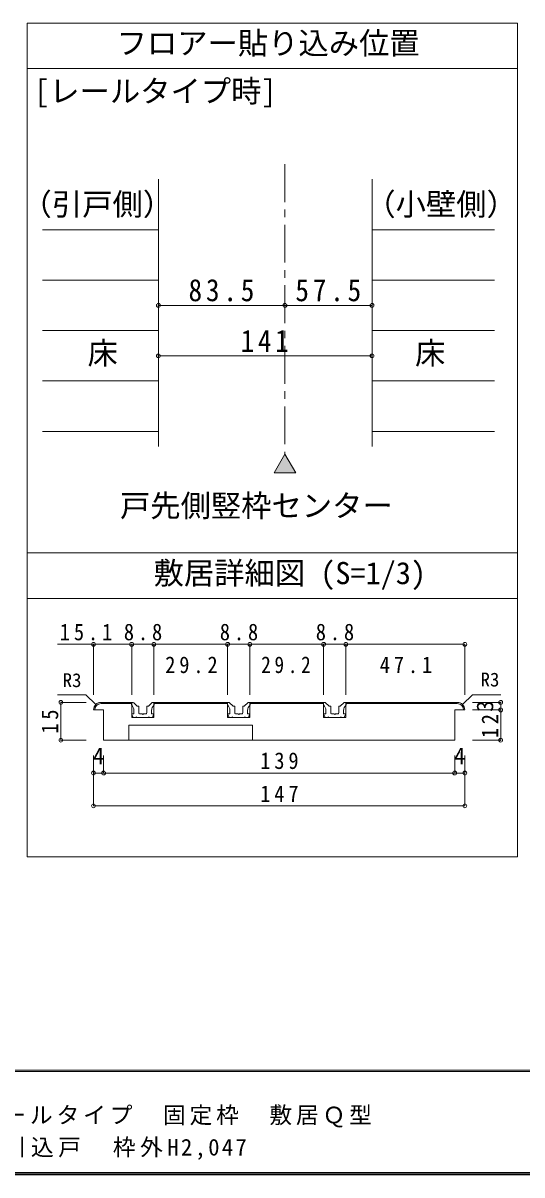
# Model space of a CAD drawing. Units: millimetres, scale not verified, with parts at other scales. Extents: x -957 to 993, y -689 to 708.
# Drawn here: x -501 to -172, y -689 to 72 of the extents above; entities that cross this region are included whole.
import ezdxf
from ezdxf.enums import TextEntityAlignment as Align

# ---------------------------------------------------------------- set-up
doc = ezdxf.new("R2010")
doc.units = ezdxf.units.MM
doc.header["$LTSCALE"] = 5
doc.header["$PDMODE"] = 32
doc.header["$PDSIZE"] = 2.5
doc.linetypes.add('CHAIN1', pattern=[8, 5, -1, 1, -1])
doc.layers.add('0-B_寸法', color=7, linetype='Continuous', lineweight=9)
doc.layers.add('F-1_枠', color=6, linetype='Continuous', lineweight=9)
doc.styles.add('ＭＳ ゴシック', font='')
doc.styles.get('ＭＳ ゴシック').set_extended_font_data('MS Gothic')

msp = doc.modelspace()

# ---------------------------------------------------------------- linework, layer by layer
at = {"layer": '0-B_寸法'}
for p, q in [((-498.469, 71.709), (-498.469, -478.929)), ((-498.469, 71.709), (-174.785, 71.709)), ((-174.785, -478.929), (-174.785, 71.709)), ((-498.469, 41.709), (-174.785, 41.709)), ((-411.839, -31.492), (-411.839, -207.999)), ((-270.839, -31.492), (-270.839, -207.999)), ((-328.339, -114.746), (-411.839, -114.746)), ((-270.839, -114.746), (-328.339, -114.746)), ((-270.839, -148.047), (-411.839, -148.047)), ((-328.339, -213.024), (-335.476, -225.387)), ((-328.339, -213.024), (-321.201, -225.387)), ((-335.476, -225.387), (-321.201, -225.387)), ((-174.785, -278.291), (-498.469, -278.291)), ((-498.469, -308.291), (-174.785, -308.291)), ((-429.479, -338.606), (-478.472, -338.606)), ((-454.645, -338.606), (-454.645, -371.94)), ((-429.479, -338.606), (-429.479, -371.94)), ((-414.812, -338.606), (-429.479, -338.606)), ((-414.812, -338.606), (-414.812, -371.94)), ((-414.812, -338.606), (-366.145, -338.606)), ((-366.145, -338.606), (-366.145, -371.94)), ((-366.145, -338.606), (-351.479, -338.606)), ((-351.479, -338.606), (-351.479, -371.94)), ((-351.479, -338.606), (-302.812, -338.606)), ((-302.812, -338.606), (-302.812, -371.94)), ((-302.812, -338.606), (-288.145, -338.606)), ((-288.145, -338.606), (-288.145, -371.94)), ((-288.145, -338.606), (-209.645, -338.606)), ((-209.645, -338.606), (-209.645, -371.94)), ((-459.645, -371.94), (-478.472, -371.94)), ((-459.645, -371.94), (-478.472, -371.94)), ((-453.181, -378.404), (-459.645, -371.94)), ((-453.181, -378.404), (-459.645, -371.94)), ((-211.11, -378.404), (-204.645, -371.94)), ((-211.11, -378.404), (-204.645, -371.94)), ((-204.645, -371.94), (-185.954, -371.94)), ((-204.645, -371.94), (-185.954, -371.94)), ((-476.17, -401.94), (-476.17, -376.94)), ((-476.17, -376.94), (-459.503, -376.94)), ((-429.479, -376.94), (-449.645, -376.94)), ((-429.479, -376.94), (-449.645, -376.94)), ((-429.479, -377.773), (-449.645, -377.773)), ((-429.479, -377.773), (-449.645, -377.773)), ((-429.645, -376.94), (-428.74, -376.94)), ((-429.479, -376.94), (-429.479, -386.94)), ((-426.042, -379.294), (-428.151, -377.184)), ((-426.042, -379.294), (-428.151, -377.184)), ((-425.688, -379.44), (-425.145, -379.44)), ((-425.688, -379.44), (-425.145, -379.44)), ((-424.812, -383.94), (-424.812, -379.773)), ((-419.479, -383.94), (-419.479, -379.773)), ((-418.602, -379.44), (-419.145, -379.44)), ((-418.602, -379.44), (-419.145, -379.44)), ((-418.249, -379.294), (-416.139, -377.184)), ((-418.249, -379.294), (-416.139, -377.184)), ((-414.645, -376.94), (-415.55, -376.94)), ((-414.645, -376.94), (-415.55, -376.94)), ((-414.812, -376.94), (-414.812, -386.94)), ((-366.145, -376.94), (-414.812, -376.94)), ((-366.145, -376.94), (-414.812, -376.94)), ((-366.145, -377.773), (-414.812, -377.773)), ((-366.145, -377.773), (-414.812, -377.773)), ((-414.645, -378.607), (-414.645, -376.94)), ((-366.312, -376.94), (-365.407, -376.94)), ((-366.145, -376.94), (-366.145, -386.94)), ((-362.708, -379.294), (-364.818, -377.184)), ((-362.708, -379.294), (-364.818, -377.184)), ((-362.355, -379.44), (-361.812, -379.44)), ((-362.355, -379.44), (-361.812, -379.44)), ((-361.479, -383.94), (-361.479, -379.773)), ((-356.145, -383.94), (-356.145, -379.773)), ((-355.269, -379.44), (-355.812, -379.44)), ((-355.269, -379.44), (-355.812, -379.44)), ((-354.915, -379.294), (-352.806, -377.184)), ((-354.915, -379.294), (-352.806, -377.184)), ((-351.312, -376.94), (-352.217, -376.94)), ((-351.312, -376.94), (-352.217, -376.94)), ((-351.479, -376.94), (-351.479, -386.94)), ((-302.812, -376.94), (-351.479, -376.94)), ((-302.812, -376.94), (-351.479, -376.94)), ((-302.812, -377.773), (-351.479, -377.773)), ((-302.812, -377.773), (-351.479, -377.773)), ((-351.312, -378.607), (-351.312, -376.94)), ((-302.979, -376.94), (-302.074, -376.94)), ((-302.812, -376.94), (-302.812, -386.94)), ((-299.375, -379.294), (-301.484, -377.184)), ((-299.375, -379.294), (-301.484, -377.184)), ((-299.021, -379.44), (-298.479, -379.44)), ((-299.021, -379.44), (-298.479, -379.44)), ((-298.145, -383.94), (-298.145, -379.773)), ((-292.812, -383.94), (-292.812, -379.773)), ((-291.936, -379.44), (-292.479, -379.44)), ((-291.936, -379.44), (-292.479, -379.44)), ((-291.582, -379.294), (-289.473, -377.184)), ((-291.582, -379.294), (-289.473, -377.184)), ((-287.979, -376.94), (-288.883, -376.94)), ((-287.979, -376.94), (-288.883, -376.94)), ((-214.645, -376.94), (-288.145, -376.94)), ((-214.645, -377.773), (-288.145, -377.773)), ((-214.645, -377.773), (-288.145, -377.773)), ((-287.979, -378.607), (-287.979, -376.94)), ((-185.954, -376.94), (-204.645, -376.94)), ((-185.954, -381.94), (-185.954, -376.94)), ((-447.979, -381.94), (-454.645, -381.94)), ((-447.979, -381.94), (-454.645, -381.94)), ((-447.979, -401.94), (-447.979, -381.94)), ((-414.812, -386.94), (-429.479, -386.94)), ((-414.812, -386.94), (-429.479, -386.94)), ((-428.479, -386.94), (-429.288, -384.896)), ((-428.479, -386.94), (-429.288, -384.896)), ((-427.979, -384.44), (-428.979, -384.44)), ((-427.979, -384.44), (-428.979, -384.44)), ((-426.645, -386.94), (-428.479, -386.94)), ((-426.645, -386.94), (-428.479, -386.94)), ((-427.979, -384.44), (-427.979, -382.333)), ((-426.645, -386.94), (-426.312, -386.607)), ((-426.645, -386.94), (-426.312, -386.607)), ((-426.312, -386.607), (-425.979, -386.94)), ((-426.312, -386.607), (-425.979, -386.94)), ((-425.979, -386.94), (-418.312, -386.94)), ((-425.979, -386.94), (-418.312, -386.94)), ((-422.645, -384.44), (-424.312, -384.44)), ((-422.645, -384.44), (-424.312, -384.44)), ((-422.145, -384.94), (-422.645, -384.44)), ((-422.145, -384.94), (-422.645, -384.44)), ((-417.979, -386.607), (-418.312, -386.94)), ((-417.979, -386.607), (-418.312, -386.94)), ((-417.645, -386.94), (-417.979, -386.607)), ((-417.645, -386.94), (-417.979, -386.607)), ((-417.645, -386.94), (-415.812, -386.94)), ((-417.645, -386.94), (-415.812, -386.94)), ((-416.312, -384.44), (-416.312, -382.333)), ((-416.312, -384.44), (-415.312, -384.44)), ((-416.312, -384.44), (-415.312, -384.44)), ((-415.812, -386.94), (-415.002, -384.896)), ((-415.812, -386.94), (-415.002, -384.896)), ((-351.479, -386.94), (-366.145, -386.94)), ((-351.479, -386.94), (-366.145, -386.94)), ((-365.145, -386.94), (-365.955, -384.896)), ((-365.145, -386.94), (-365.955, -384.896)), ((-364.645, -384.44), (-365.645, -384.44)), ((-364.645, -384.44), (-365.645, -384.44)), ((-363.312, -386.94), (-365.145, -386.94)), ((-363.312, -386.94), (-365.145, -386.94)), ((-364.645, -384.44), (-364.645, -382.333)), ((-363.312, -386.94), (-362.979, -386.607)), ((-363.312, -386.94), (-362.979, -386.607)), ((-362.979, -386.607), (-362.645, -386.94)), ((-362.979, -386.607), (-362.645, -386.94)), ((-362.645, -386.94), (-354.979, -386.94)), ((-362.645, -386.94), (-354.979, -386.94)), ((-359.312, -384.44), (-360.979, -384.44)), ((-359.312, -384.44), (-360.979, -384.44)), ((-358.812, -384.94), (-359.312, -384.44)), ((-358.812, -384.94), (-359.312, -384.44)), ((-354.645, -386.607), (-354.979, -386.94)), ((-354.645, -386.607), (-354.979, -386.94)), ((-354.312, -386.94), (-354.645, -386.607)), ((-354.312, -386.94), (-354.645, -386.607)), ((-354.312, -386.94), (-352.479, -386.94)), ((-354.312, -386.94), (-352.479, -386.94)), ((-352.979, -384.44), (-352.979, -382.333)), ((-352.979, -384.44), (-351.979, -384.44)), ((-352.979, -384.44), (-351.979, -384.44)), ((-352.479, -386.94), (-351.669, -384.896)), ((-352.479, -386.94), (-351.669, -384.896)), ((-288.145, -386.94), (-302.812, -386.94)), ((-288.145, -386.94), (-302.812, -386.94)), ((-301.812, -386.94), (-302.622, -384.896)), ((-301.812, -386.94), (-302.622, -384.896)), ((-301.312, -384.44), (-302.312, -384.44)), ((-301.312, -384.44), (-302.312, -384.44)), ((-299.979, -386.94), (-301.812, -386.94)), ((-299.979, -386.94), (-301.812, -386.94)), ((-301.312, -384.44), (-301.312, -382.333)), ((-299.979, -386.94), (-299.645, -386.607)), ((-299.979, -386.94), (-299.645, -386.607)), ((-299.645, -386.607), (-299.312, -386.94)), ((-299.645, -386.607), (-299.312, -386.94)), ((-299.312, -386.94), (-291.645, -386.94)), ((-299.312, -386.94), (-291.645, -386.94)), ((-295.979, -384.44), (-297.645, -384.44)), ((-295.979, -384.44), (-297.645, -384.44)), ((-295.479, -384.94), (-295.979, -384.44)), ((-295.479, -384.94), (-295.979, -384.44)), ((-291.312, -386.607), (-291.645, -386.94)), ((-291.312, -386.607), (-291.645, -386.94)), ((-290.979, -386.94), (-291.312, -386.607)), ((-290.979, -386.94), (-291.312, -386.607)), ((-290.979, -386.94), (-289.145, -386.94)), ((-290.979, -386.94), (-289.145, -386.94)), ((-289.645, -384.44), (-289.645, -382.333)), ((-289.645, -384.44), (-288.645, -384.44)), ((-289.645, -384.44), (-288.645, -384.44)), ((-289.145, -386.94), (-288.335, -384.896)), ((-289.145, -386.94), (-288.335, -384.896)), ((-216.312, -381.94), (-209.645, -381.94)), ((-216.312, -401.94), (-216.312, -381.94)), ((-216.312, -381.94), (-209.645, -381.94)), ((-185.954, -381.94), (-204.645, -381.94)), ((-185.954, -401.94), (-185.954, -381.94)), ((-431.312, -401.94), (-431.312, -391.94)), ((-349.645, -391.94), (-431.312, -391.94)), ((-476.17, -401.94), (-459.503, -401.94)), ((-447.979, -401.94), (-216.312, -401.94)), ((-447.979, -401.94), (-216.312, -401.94)), ((-185.954, -401.94), (-204.645, -401.94)), ((-454.645, -423.606), (-454.645, -411.94)), ((-447.979, -423.606), (-447.979, -411.94)), ((-216.312, -423.606), (-216.312, -411.94)), ((-209.645, -423.606), (-209.645, -411.94)), ((-454.645, -423.606), (-447.979, -423.606)), ((-454.645, -445.273), (-454.645, -423.606)), ((-447.979, -423.606), (-216.312, -423.606)), ((-216.312, -423.606), (-209.645, -423.606)), ((-209.645, -445.273), (-209.645, -423.606)), ((-454.645, -445.273), (-209.645, -445.273)), ((-174.785, -478.929), (-498.469, -478.929))]:
    msp.add_line(p, q, dxfattribs=at)
at = {"layer": '0-B_寸法', "linetype": 'CHAIN1'}
msp.add_line((-328.339, -21.492), (-328.339, -213.024), dxfattribs=at)
at = {"layer": '0-B_寸法', "color": 4}
for p, q in [((-411.839, -64.794), (-488.339, -64.794)), ((-189.94, -64.794), (-270.839, -64.794)), ((-411.839, -98.095), (-488.339, -98.095)), ((-270.839, -98.095), (-189.94, -98.095)), ((-411.839, -131.396), (-488.339, -131.396)), ((-270.839, -131.396), (-189.94, -131.396)), ((-411.839, -164.698), (-488.339, -164.698)), ((-270.839, -164.698), (-189.94, -164.698)), ((-411.839, -197.999), (-488.339, -197.999)), ((-270.839, -197.999), (-189.94, -197.999))]:
    msp.add_line(p, q, dxfattribs=at)
at = {"layer": '0-B_寸法'}
for points in [[(-429.645, -378.607), (-429.645, -376.94), (-428.74, -376.94)], [(-366.312, -378.607), (-366.312, -376.94), (-365.407, -376.94)], [(-302.979, -378.607), (-302.979, -376.94), (-302.074, -376.94)], [(-214.645, -376.94), (-288.145, -376.94), (-288.145, -386.94)], [(-419.979, -384.44), (-421.645, -384.44), (-422.145, -384.94)], [(-419.979, -384.44), (-421.645, -384.44), (-422.145, -384.94)], [(-356.645, -384.44), (-358.312, -384.44), (-358.812, -384.94)], [(-356.645, -384.44), (-358.312, -384.44), (-358.812, -384.94)], [(-293.312, -384.44), (-294.979, -384.44), (-295.479, -384.94)], [(-293.312, -384.44), (-294.979, -384.44), (-295.479, -384.94)], [(-349.645, -401.94), (-349.645, -391.94), (-431.312, -391.94)]]:
    msp.add_lwpolyline(points, dxfattribs=at)
for centre, major_axis, start_param, end_param in [((-449.645, -381.94), (-5, 0), 4.712389, 6.2831853), ((-449.645, -381.94), (-5, 0), 4.712389, 6.2831853), ((-449.645, -381.94), (-4.167, 0), 4.712389, 6.2831853), ((-449.645, -381.94), (-4.167, 0), 4.712389, 6.2831853), ((-432.978, -382.333), (5, 0), 6.2831853, 7.1242595), ((-432.978, -382.333), (5, 0), 6.2831853, 7.1242595), ((-428.74, -377.773), (0.833, 0), 0.7853982, 1.5707963), ((-428.74, -377.773), (0.833, 0), 0.7853982, 1.5707963), ((-425.688, -378.94), (0.5, 0), 3.9269908, 4.712389), ((-425.688, -378.94), (0.5, 0), 3.9269908, 4.712389), ((-425.145, -379.773), (0.333, 0), 6.2831853, 7.8539816), ((-425.145, -379.773), (0.333, 0), 6.2831853, 7.8539816), ((-419.145, -379.773), (0.333, 0), 1.5707963, 3.1415927), ((-419.145, -379.773), (0.333, 0), 1.5707963, 3.1415927), ((-418.602, -378.94), (0.5, 0), 4.712389, 5.4977871), ((-418.602, -378.94), (0.5, 0), 4.712389, 5.4977871), ((-411.312, -382.333), (5, 0), 2.3005185, 3.1415927), ((-411.312, -382.333), (5, 0), 2.3005185, 3.1415927), ((-415.55, -377.773), (0.833, 0), 1.5707963, 2.3561945), ((-415.55, -377.773), (0.833, 0), 1.5707963, 2.3561945), ((-369.645, -382.333), (5, 0), 6.2831853, 7.1242595), ((-369.645, -382.333), (5, 0), 6.2831853, 7.1242595), ((-365.407, -377.773), (0.833, 0), 0.7853982, 1.5707963), ((-365.407, -377.773), (0.833, 0), 0.7853982, 1.5707963), ((-362.355, -378.94), (0.5, 0), 3.9269908, 4.712389), ((-362.355, -378.94), (0.5, 0), 3.9269908, 4.712389), ((-361.812, -379.773), (0.333, 0), 6.2831853, 7.8539816), ((-361.812, -379.773), (0.333, 0), 6.2831853, 7.8539816), ((-355.812, -379.773), (0.333, 0), 1.5707963, 3.1415927), ((-355.812, -379.773), (0.333, 0), 1.5707963, 3.1415927), ((-355.269, -378.94), (0.5, 0), 4.712389, 5.4977871), ((-355.269, -378.94), (0.5, 0), 4.712389, 5.4977871), ((-347.979, -382.333), (5, 0), 2.3005185, 3.1415927), ((-347.979, -382.333), (5, 0), 2.3005185, 3.1415927), ((-352.217, -377.773), (0.833, 0), 1.5707963, 2.3561945), ((-352.217, -377.773), (0.833, 0), 1.5707963, 2.3561945), ((-306.312, -382.333), (5, 0), 6.2831853, 7.1242595), ((-306.312, -382.333), (5, 0), 6.2831853, 7.1242595), ((-302.074, -377.773), (0.833, 0), 0.7853982, 1.5707963), ((-302.074, -377.773), (0.833, 0), 0.7853982, 1.5707963), ((-299.021, -378.94), (0.5, 0), 3.9269908, 4.712389), ((-299.021, -378.94), (0.5, 0), 3.9269908, 4.712389), ((-298.479, -379.773), (0.333, 0), 6.2831853, 7.8539816), ((-298.479, -379.773), (0.333, 0), 6.2831853, 7.8539816), ((-292.479, -379.773), (0.333, 0), 1.5707963, 3.1415927), ((-292.479, -379.773), (0.333, 0), 1.5707963, 3.1415927), ((-291.936, -378.94), (0.5, 0), 4.712389, 5.4977871), ((-291.936, -378.94), (0.5, 0), 4.712389, 5.4977871), ((-284.645, -382.333), (5, 0), 2.3005185, 3.1415927), ((-284.645, -382.333), (5, 0), 2.3005185, 3.1415927), ((-288.883, -377.773), (0.833, 0), 1.5707963, 2.3561945), ((-288.883, -377.773), (0.833, 0), 1.5707963, 2.3561945), ((-214.645, -381.94), (-5, 0), 3.1415927, 4.712389), ((-214.645, -381.94), (-5, 0), 3.1415927, 4.712389), ((-214.645, -381.94), (-4.167, 0), 3.1415927, 4.712389), ((-214.645, -381.94), (-4.167, 0), 3.1415927, 4.712389), ((-428.979, -384.773), (0.333, 0), 1.5707963, 3.518863), ((-428.979, -384.773), (0.333, 0), 1.5707963, 3.518863), ((-424.312, -383.94), (0.5, 0), 3.1415927, 4.712389), ((-424.312, -383.94), (0.5, 0), 3.1415927, 4.712389), ((-419.979, -383.94), (0.5, 0), 4.712389, 6.2831853), ((-419.979, -383.94), (0.5, 0), 4.712389, 6.2831853), ((-415.312, -384.773), (0.333, 0), 5.9059149, 7.8539816), ((-415.312, -384.773), (0.333, 0), 5.9059149, 7.8539816), ((-365.645, -384.773), (0.333, 0), 1.5707963, 3.518863), ((-365.645, -384.773), (0.333, 0), 1.5707963, 3.518863), ((-360.979, -383.94), (0.5, 0), 3.1415927, 4.712389), ((-360.979, -383.94), (0.5, 0), 3.1415927, 4.712389), ((-356.645, -383.94), (0.5, 0), 4.712389, 6.2831853), ((-356.645, -383.94), (0.5, 0), 4.712389, 6.2831853), ((-351.979, -384.773), (0.333, 0), 5.9059149, 7.8539816), ((-351.979, -384.773), (0.333, 0), 5.9059149, 7.8539816), ((-302.312, -384.773), (0.333, 0), 1.5707963, 3.518863), ((-302.312, -384.773), (0.333, 0), 1.5707963, 3.518863), ((-297.645, -383.94), (0.5, 0), 3.1415927, 4.712389), ((-297.645, -383.94), (0.5, 0), 3.1415927, 4.712389), ((-293.312, -383.94), (0.5, 0), 4.712389, 6.2831853), ((-293.312, -383.94), (0.5, 0), 4.712389, 6.2831853), ((-288.645, -384.773), (0.333, 0), 5.9059149, 7.8539816), ((-288.645, -384.773), (0.333, 0), 5.9059149, 7.8539816)]:
    msp.add_ellipse(centre, major_axis=major_axis, ratio=0.999999, start_param=start_param, end_param=end_param, dxfattribs=at)
for p in [(-411.839, -114.746), (-328.339, -114.746), (-270.839, -114.746), (-411.839, -148.047), (-270.839, -148.047), (-454.645, -338.606), (-429.479, -338.606), (-414.812, -338.606), (-366.145, -338.606), (-351.479, -338.606), (-302.812, -338.606), (-288.145, -338.606), (-209.645, -338.606), (-476.17, -376.94), (-185.954, -376.94), (-185.954, -381.94), (-476.17, -401.94), (-185.954, -401.94), (-454.645, -423.606), (-447.979, -423.606), (-216.312, -423.606), (-209.645, -423.606), (-454.645, -445.273), (-209.645, -445.273)]:
    msp.add_point(p, dxfattribs=at)
at = {"layer": '0-B_寸法', "color": 16}
msp.add_solid([(-335.476, -225.387), (-328.339, -213.024), (-321.201, -225.387)], dxfattribs=at)
at = {"layer": 'F-1_枠'}
for p, q in [((992.782, -619.898), (-957.218, -619.898)), ((992.782, -620.731), (-957.218, -620.731)), ((992.782, -687.398), (-957.218, -687.398)), ((992.782, -688.231), (-957.218, -688.231)), ((992.782, -689.065), (-957.218, -689.065))]:
    msp.add_line(p, q, dxfattribs=at)

# ---------------------------------------------------------------- texts
at = {"layer": '0-B_寸法', "style": 'ＭＳ ゴシック'}
for s, height, p in [('フロアー貼り込み位置', 14.66, (-439.39, 46.709)), ('[レールタイプ時]', 14.66, (-493.798, 15.02)), ('（引戸側）', 14.66, (-502.124, -59.689)), ('（小壁側）', 14.66, (-275.278, -59.689)), ('床', 14.66, (-458.589, -158.047)), ('床', 14.66, (-242.491, -158.047)), ('戸先側竪枠センター', 14.66, (-437.18, -258.766)), ('敷居詳細図 (S=1/3)', 14.66, (-414.997, -303.282)), ('R3', 9.164, (-199.271, -369.212)), ('R3', 9.164, (-475.05, -369.616)), ('4', 11, (-455.062, -421.106)), ('4', 11, (-216.729, -421.106))]:
    msp.add_text(s, height=height, dxfattribs=at).set_placement(p, align=Align.BOTTOM_LEFT)
msp.add_text('3', height=11, rotation=90, dxfattribs=at).set_placement((-187.591, -383.19), align=Align.BOTTOM_LEFT)
at = {"layer": '0-B_寸法', "attachment_point": 7, "style": 'ＭＳ ゴシック'}
for s, insert, char_height in [('\\T1.28;\\W0.9;83.5', (-391.964, -112.246), 14.66), ('\\T1.28;\\W0.9;57.5', (-321.464, -112.246), 14.66), ('\\T1.27;\\W0.9;141', (-357.589, -145.547), 14.66), ('\\T1.38;\\W0.9;15.1', (-476.906, -336.106), 11), ('\\T1.38;\\W0.9;8.8', (-434.645, -336.106), 11), ('\\T1.38;\\W0.9;8.8', (-371.312, -336.106), 11), ('\\T1.38;\\W0.9;8.8', (-307.979, -336.106), 11), ('\\T1.38;\\W0.9;29.2', (-407.354, -357.773), 11), ('\\T1.38;\\W0.85;29.2', (-344.02, -357.773), 11), ('\\T1.38;\\W0.9;47.1', (-265.77, -357.773), 11), ('\\T1.38;\\W0.9;139', (-344.645, -421.106), 11), ('\\T1.38;\\W0.9;147', (-344.645, -442.773), 11), ('\\T1.17;ドレタス\u3000Ｌ字開口納まり枠セット\u3000レールタイプ\u3000固定枠\u3000敷居Ｑ型', (-830.143, -657.733), 11), ('\\T1.2;【L】３枚引込戸＋【R】２枚引込戸\u3000枠外H2,047', (-747.964, -679.065), 11)]:
    msp.add_mtext(s, dxfattribs=dict(at, insert=insert, char_height=char_height))
at = {"layer": '0-B_寸法', "char_height": 11, "attachment_point": 7, "rotation": 90, "style": 'ＭＳ ゴシック'}
for s, insert in [('\\T1.36;\\W0.9;15', (-477.807, -397.565)), ('\\T1.36;\\W0.9;12', (-187.591, -400.546))]:
    msp.add_mtext(s, dxfattribs=dict(at, insert=insert))

doc.saveas('drawing.dxf')
